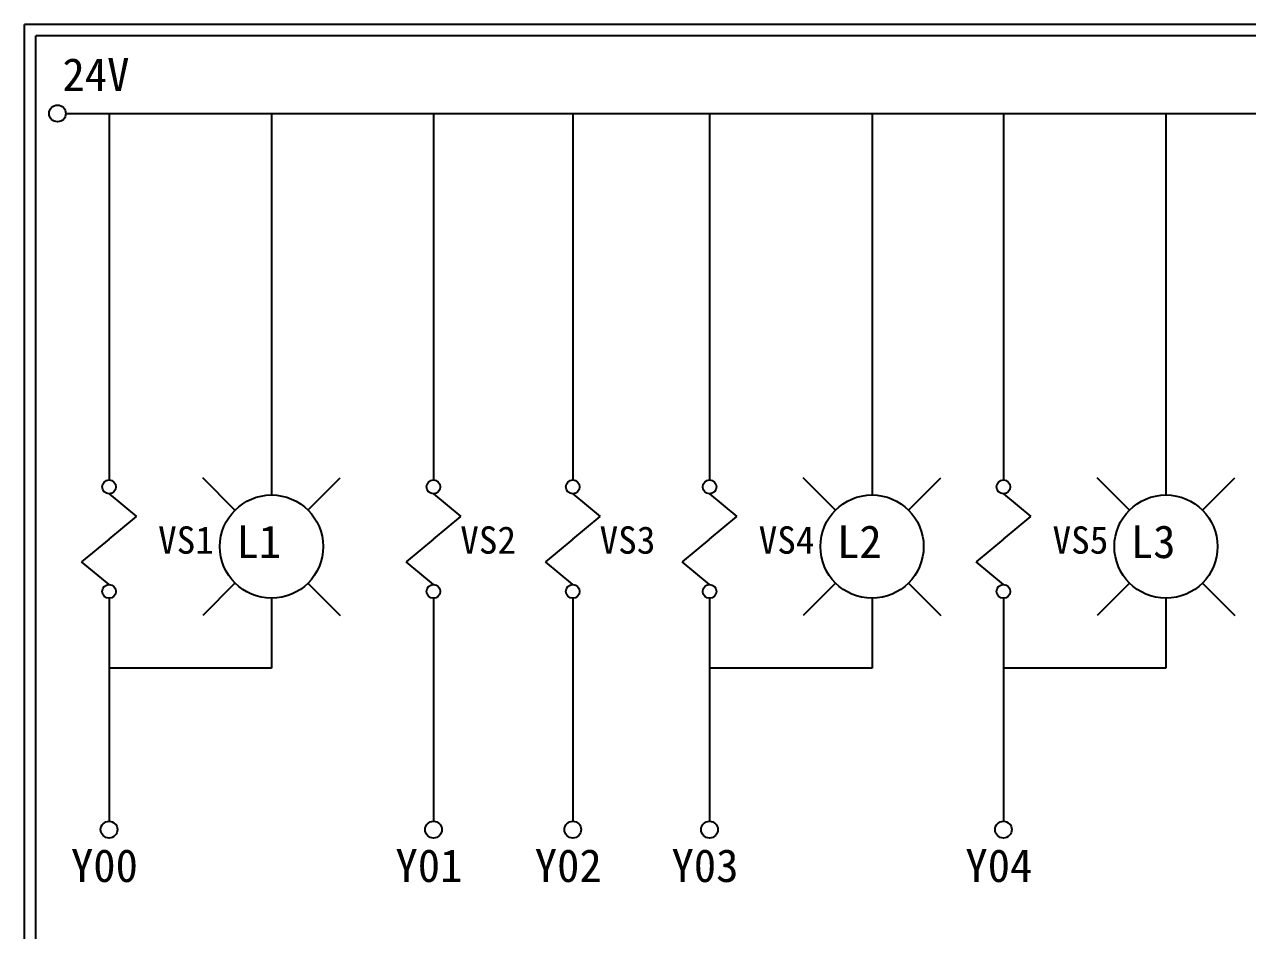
# Model space of a CAD drawing. Extents: x 926 to 1213, y 3 to 207.
# Drawn here: x 925.7 to 1059.9, y 107.6 to 207 of the extents above; entities that cross this region are included whole.
import ezdxf

# ---------------------------------------------------------------- set-up
doc = ezdxf.new("R2010")
doc.units = 0
doc.layers.add('圖框層', color=7, linetype='CONTINUOUS')
doc.layers.add('標尺寸層', color=3, linetype='CONTINUOUS')
doc.styles.add('STSL', font='kaiu.ttf')

msp = doc.modelspace()

# ---------------------------------------------------------------- linework, layer by layer
at = {"layer": '圖框層', "color": 7}
for p, q in [((1212.74, 206.97), (925.74, 206.97)), ((925.74, 3), (925.74, 206.97)), ((1211.49, 205.72), (926.99, 205.72)), ((926.99, 4.25), (926.99, 205.72))]:
    msp.add_line(p, q, dxfattribs=at)
at = {"layer": '標尺寸層', "color": 7}
for p, q in [((930.28, 197.22), (1207.88, 197.22)), ((935.02, 197.22), (935.02, 157.03)), ((952.84, 197.22), (952.84, 155.39)), ((970.6, 197.22), (970.6, 157.03)), ((985.88, 197.22), (985.88, 157.03)), ((1000.88, 197.22), (1000.88, 157.03)), ((1018.7, 197.22), (1018.7, 155.39)), ((1033.11, 197.22), (1033.11, 157.03)), ((1050.94, 197.22), (1050.94, 155.39)), ((948.83, 153.73), (945.3, 157.27)), ((956.84, 153.73), (960.38, 157.27)), ((1014.7, 153.73), (1011.16, 157.27)), ((1022.71, 153.73), (1026.24, 157.27)), ((1046.93, 153.73), (1043.4, 157.27)), ((1054.94, 153.73), (1058.48, 157.27)), ((935.02, 155.53), (938.02, 153.04)), ((970.6, 155.53), (973.61, 153.04)), ((985.88, 155.53), (988.88, 153.04)), ((1000.88, 155.53), (1003.88, 153.04)), ((1033.11, 155.53), (1036.12, 153.04)), ((935.02, 150.55), (938.02, 153.04)), ((970.6, 150.55), (973.61, 153.04)), ((985.88, 150.55), (988.88, 153.04)), ((1000.88, 150.55), (1003.88, 153.04)), ((1033.11, 150.55), (1036.12, 153.04)), ((935.02, 150.55), (932.01, 148.06)), ((970.6, 150.55), (967.6, 148.06)), ((985.88, 150.55), (982.88, 148.06)), ((1000.88, 150.55), (997.88, 148.06)), ((1033.11, 150.55), (1030.11, 148.06)), ((935.02, 145.57), (932.01, 148.06)), ((970.6, 145.57), (967.6, 148.06)), ((985.88, 145.57), (982.88, 148.06)), ((1000.88, 145.57), (997.88, 148.06)), ((1033.11, 145.57), (1030.11, 148.06)), ((948.83, 145.73), (945.3, 142.19)), ((956.84, 145.73), (960.38, 142.19)), ((1014.7, 145.73), (1011.16, 142.19)), ((1022.71, 145.73), (1026.24, 142.19)), ((1046.93, 145.73), (1043.4, 142.19)), ((1054.94, 145.73), (1058.48, 142.19)), ((935.02, 144.07), (935.02, 119.62)), ((952.84, 144.07), (952.84, 136.39)), ((970.6, 144.07), (970.6, 119.62)), ((985.88, 144.07), (985.88, 119.62)), ((1000.88, 144.07), (1000.88, 119.62)), ((1018.7, 144.07), (1018.7, 136.39)), ((1033.11, 144.07), (1033.11, 119.62)), ((1050.94, 144.07), (1050.94, 136.39)), ((952.84, 136.39), (935.02, 136.39)), ((1018.7, 136.39), (1000.88, 136.39)), ((1050.94, 136.39), (1033.11, 136.39))]:
    msp.add_line(p, q, dxfattribs=at)
for centre, radius in [((929.36, 197.22), 0.92), ((935.02, 156.28), 0.751), ((970.6, 156.28), 0.751), ((985.88, 156.28), 0.751), ((1000.88, 156.28), 0.751), ((1033.11, 156.28), 0.751), ((952.84, 149.73), 5.66), ((1018.7, 149.73), 5.66), ((1050.94, 149.73), 5.66), ((935.02, 144.82), 0.751), ((970.6, 144.82), 0.751), ((985.88, 144.82), 0.751), ((1000.88, 144.82), 0.751), ((1033.11, 144.82), 0.751), ((935.02, 118.7), 0.92), ((970.6, 118.7), 0.92), ((985.88, 118.7), 0.92), ((1000.88, 118.7), 0.92), ((1033.11, 118.7), 0.92)]:
    msp.add_circle(centre, radius, dxfattribs=at)

# ---------------------------------------------------------------- texts
at = {"layer": '圖框層', "color": 4, "style": 'STSL'}
for s, height, p in [('24V', 3.6, (929.91, 199.68)), ('VS1', 3, (940.4, 148.95)), ('L1', 3.6, (948.99, 148.47)), ('VS2', 3, (973.54, 148.95)), ('VS3', 3, (988.82, 148.95)), ('VS4', 3, (1006.27, 148.95)), ('L2', 3.6, (1014.86, 148.47)), ('VS5', 3, (1038.5, 148.95)), ('L3', 3.6, (1047.09, 148.47)), ('Y00', 3.6, (930.84, 112.96)), ('Y01', 3.6, (966.43, 112.96)), ('Y02', 3.6, (981.71, 112.96)), ('Y03', 3.6, (996.71, 112.96)), ('Y04', 3.6, (1028.94, 112.96))]:
    msp.add_text(s, height=height, dxfattribs=at).set_placement(p)

doc.saveas('drawing.dxf')
